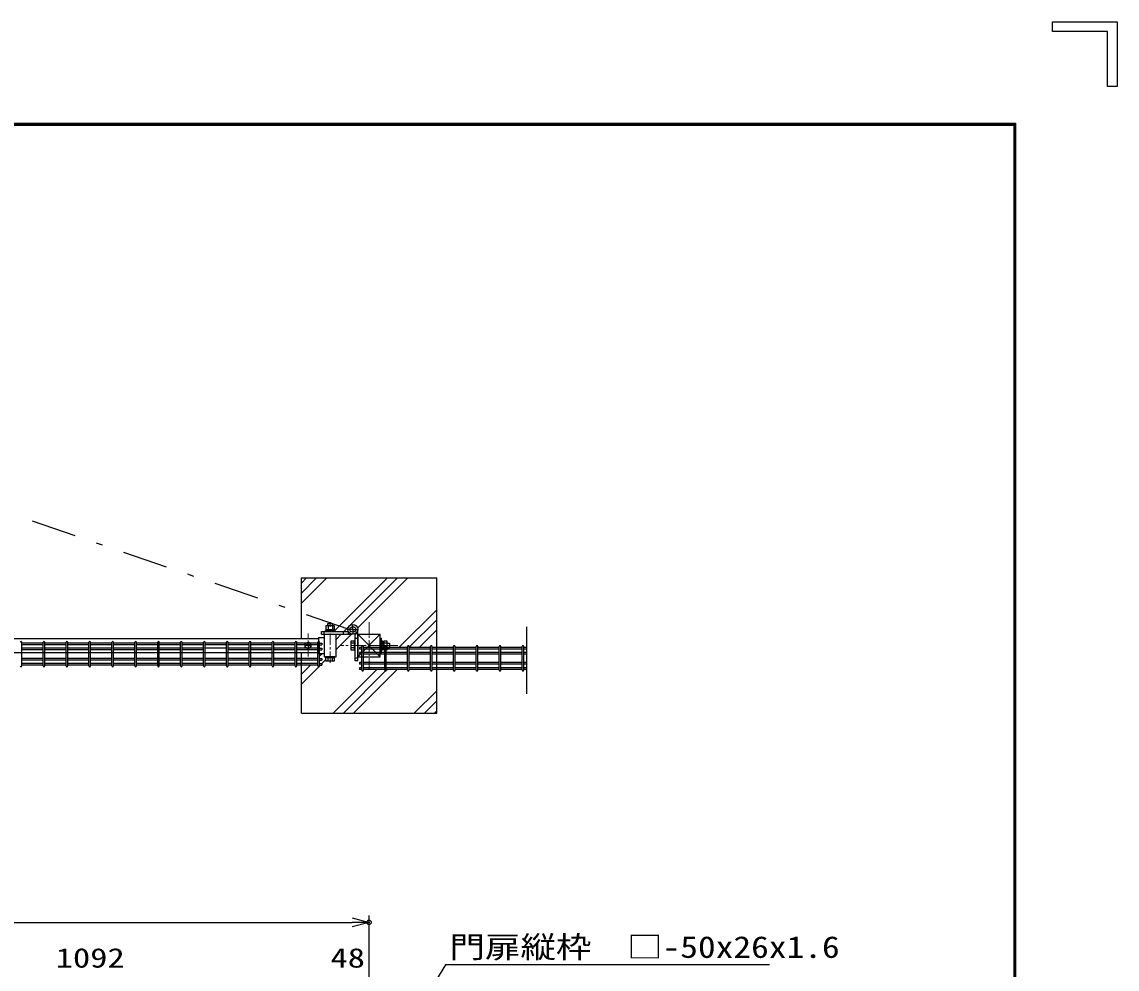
# Model space of a CAD drawing. Units: millimetres, scale not verified. Extents: x -4425 to 4425, y -3150 to 3150.
# Drawn here: x 1997 to 4425, y 1049 to 3150 of the extents above; entities that cross this region are included whole.
import ezdxf
from ezdxf.enums import TextEntityAlignment as Align

# ---------------------------------------------------------------- set-up
doc = ezdxf.new("R2010")
doc.units = ezdxf.units.MM
doc.header["$LTSCALE"] = 20
doc.header["$PDMODE"] = 32
doc.header["$PDSIZE"] = 10
doc.linetypes.add('USER1', pattern=[2, 1.25, -0.25, 0.25, -0.25])
doc.linetypes.add('USER3', pattern=[10.7, 5, -2.5, 0.7, -2.5])
for name, color, linetype, lineweight in [('0-0_WAKU', 7, 'Continuous', 25), ('0-1_0', 7, 'Continuous', 25), ('0-2_外形線', 7, 'Continuous', 25), ('0-3_軸線', 1, 'USER1', 9), ('0-5_寸法', 4, 'Continuous', 25), ('0-7_扉縦枠', 7, 'Continuous', 25), ('0-8_J180', 3, 'Continuous', 25), ('0-B_EXTCNT-L', 4, 'Continuous', 25), ('0-C_LAYER15', 1, 'Continuous', 25), ('1-1_ハッチング', 4, 'Continuous', 25), ('1-2_扉横枠', 7, 'Continuous', 25), ('1-3_丁番', 3, 'Continuous', 25), ('1-9_LAYER12', 3, 'Continuous', 25)]:
    doc.layers.add(name, color=color, linetype=linetype, lineweight=lineweight)
doc.layers.add('0-6_DEFPOINTS', color=7, linetype='Continuous')
doc.styles.add('ＭＳ ゴシック', font='')
doc.styles.get('ＭＳ ゴシック').set_extended_font_data('MS Gothic')

# ---------------------------------------------------------------- blocks, each defined once
blk = doc.blocks.new('_Open30')
at = {"layer": '0-5_寸法'}
blk.add_line((0, 0), (-20, 0), dxfattribs=at)
blk.add_lwpolyline([(-20, 5.36), (0, 0), (-20, -5.36)], dxfattribs=at)

msp = doc.modelspace()

# ---------------------------------------------------------------- linework, layer by layer
at = {"layer": '0-0_WAKU'}
for p, q in [((4281.88, 3150), (4425.13, 3150)), ((4403.64, 3006.75), (4403.64, 3128.51)), ((-4047.87, 2923), (4198.13, 2923))]:
    msp.add_line(p, q, dxfattribs=at)
for points in [[(4403.64, 3128.51), (4281.88, 3128.51), (4281.88, 3150)], [(4425.13, 3150), (4425.13, 3006.75), (4403.64, 3006.75)], [(4198.13, 2923), (4198.13, -2923), (-4047.87, -2923)], [(4196.13, 2921), (4196.13, -2921), (-4045.87, -2921)], [(-4045.87, -2921), (-4045.87, 2921), (4196.13, 2921)]]:
    msp.add_lwpolyline(points, dxfattribs=at)
msp.add_lwpolyline([(-4049.87, 2925), (4200.13, 2925), (4200.13, -2925), (-4049.87, -2925)], close=True, dxfattribs=at)
at = {"layer": '0-1_0'}
for p, q in [((2616.68, 1916.59), (2916.68, 1916.59)), ((2616.68, 1782.09), (2616.68, 1916.59)), ((2916.68, 1616.59), (2916.68, 1916.59)), ((2616.68, 1616.59), (2616.68, 1751.09)), ((2616.68, 1616.59), (2916.68, 1616.59))]:
    msp.add_line(p, q, dxfattribs=at)
at = {"layer": '0-2_外形線'}
for p, q in [((2741.68, 1791.59), (2741.68, 1741.59)), ((2741.68, 1791.59), (2741.68, 1741.59)), ((2791.68, 1791.59), (2741.68, 1741.59)), ((2791.68, 1741.59), (2741.68, 1791.59)), ((2791.68, 1741.59), (2741.68, 1791.59)), ((2791.68, 1791.59), (2741.68, 1741.59)), ((2741.68, 1791.59), (2791.68, 1791.59)), ((2791.68, 1741.59), (2791.68, 1791.59)), ((2741.68, 1741.59), (2791.68, 1741.59))]:
    msp.add_line(p, q, dxfattribs=at)
at = {"layer": '0-3_軸線'}
for p, q in [((2680.68, 1727.93), (2680.68, 1818.39)), ((2766.68, 1713.5), (2766.68, 1819.68)), ((2631.48, 1742.44), (2631.48, 1793)), ((2631.48, 1742.44), (2631.48, 1793)), ((2830.49, 1766.59), (2702.86, 1766.59)), ((2830.35, 1766.59), (2703, 1766.59))]:
    msp.add_line(p, q, dxfattribs=at)
at = {"layer": '0-6_DEFPOINTS'}
msp.add_point((2766.68, 1152.3), dxfattribs=at)
at = {"layer": '0-7_扉縦枠'}
for p, q in [((2667.68, 1741.59), (2667.68, 1791.59)), ((2667.68, 1791.59), (2693.68, 1791.59)), ((2693.68, 1741.59), (2693.68, 1791.59)), ((2667.68, 1741.59), (2693.68, 1741.59))]:
    msp.add_line(p, q, dxfattribs=at)
at = {"layer": '0-8_J180'}
for p, q in [((1997.16, 1721.29), (1997.16, 1773.69)), ((2044.33, 1721.29), (2044.33, 1773.69)), ((2047.93, 1721.29), (2047.93, 1773.69)), ((2095.1, 1721.29), (2095.1, 1773.69)), ((2098.7, 1721.29), (2098.7, 1773.69)), ((2145.87, 1721.29), (2145.87, 1773.69)), ((2149.47, 1721.29), (2149.47, 1773.69)), ((2196.64, 1721.29), (2196.64, 1773.69)), ((2200.24, 1721.29), (2200.24, 1773.69)), ((2247.41, 1721.29), (2247.41, 1773.69)), ((2251.01, 1721.29), (2251.01, 1773.69)), ((2298.18, 1721.29), (2298.18, 1773.69)), ((2301.78, 1721.29), (2301.78, 1773.69)), ((2348.95, 1721.29), (2348.95, 1773.69)), ((2352.55, 1721.29), (2352.55, 1773.69)), ((2399.72, 1721.29), (2399.72, 1773.69)), ((2403.32, 1721.29), (2403.32, 1773.69)), ((2450.48, 1721.29), (2450.48, 1773.69)), ((2454.08, 1721.29), (2454.08, 1773.69)), ((2501.25, 1721.29), (2501.25, 1773.69)), ((2504.85, 1721.29), (2504.85, 1773.69)), ((2552.02, 1721.29), (2552.02, 1773.69)), ((2555.62, 1721.29), (2555.62, 1773.69)), ((2602.79, 1721.29), (2602.79, 1773.69)), ((2606.39, 1721.29), (2606.39, 1773.69)), ((2653.56, 1721.29), (2653.56, 1773.69)), ((2657.16, 1721.29), (2657.16, 1773.69)), ((2044.33, 1771.89), (1997.16, 1771.89)), ((2044.33, 1768.29), (1997.16, 1768.29)), ((2044.33, 1760.59), (1997.16, 1760.59)), ((2044.33, 1756.99), (1997.16, 1756.99)), ((2095.1, 1771.89), (2047.93, 1771.89)), ((2095.1, 1768.29), (2047.93, 1768.29)), ((2095.1, 1760.59), (2047.93, 1760.59)), ((2095.1, 1756.99), (2047.93, 1756.99)), ((2145.87, 1771.89), (2098.7, 1771.89)), ((2145.87, 1768.29), (2098.7, 1768.29)), ((2145.87, 1760.59), (2098.7, 1760.59)), ((2145.87, 1756.99), (2098.7, 1756.99)), ((2196.64, 1771.89), (2149.47, 1771.89)), ((2196.64, 1768.29), (2149.47, 1768.29)), ((2196.64, 1760.59), (2149.47, 1760.59)), ((2196.64, 1756.99), (2149.47, 1756.99)), ((2247.41, 1771.89), (2200.24, 1771.89)), ((2247.41, 1768.29), (2200.24, 1768.29)), ((2247.41, 1760.59), (2200.24, 1760.59)), ((2247.41, 1756.99), (2200.24, 1756.99)), ((2298.18, 1771.89), (2251.01, 1771.89)), ((2298.18, 1768.29), (2251.01, 1768.29)), ((2298.18, 1760.59), (2251.01, 1760.59)), ((2298.18, 1756.99), (2251.01, 1756.99)), ((2348.95, 1771.89), (2301.78, 1771.89)), ((2348.95, 1768.29), (2301.78, 1768.29)), ((2348.95, 1760.59), (2301.78, 1760.59)), ((2348.95, 1756.99), (2301.78, 1756.99)), ((2399.72, 1771.89), (2352.55, 1771.89)), ((2399.72, 1768.29), (2352.55, 1768.29)), ((2399.72, 1760.59), (2352.55, 1760.59)), ((2399.72, 1756.99), (2352.55, 1756.99)), ((2450.48, 1771.89), (2403.32, 1771.89)), ((2450.48, 1768.29), (2403.32, 1768.29)), ((2450.48, 1760.59), (2403.32, 1760.59)), ((2501.25, 1771.89), (2454.08, 1771.89)), ((2501.25, 1768.29), (2454.08, 1768.29)), ((2501.25, 1760.59), (2454.08, 1760.59)), ((2501.25, 1756.99), (2454.08, 1756.99)), ((2552.02, 1771.89), (2504.85, 1771.89)), ((2552.02, 1768.29), (2504.85, 1768.29)), ((2552.02, 1760.59), (2504.85, 1760.59)), ((2552.02, 1756.99), (2504.85, 1756.99)), ((2602.79, 1771.89), (2555.62, 1771.89)), ((2602.79, 1768.29), (2555.62, 1768.29)), ((2602.79, 1760.59), (2555.62, 1760.59)), ((2602.79, 1756.99), (2555.62, 1756.99)), ((2653.56, 1771.89), (2606.39, 1771.89)), ((2653.56, 1768.29), (2606.39, 1768.29)), ((2653.56, 1760.59), (2606.39, 1760.59)), ((2653.56, 1756.99), (2606.39, 1756.99)), ((2657.18, 1771.89), (2662.38, 1771.89)), ((2657.18, 1768.29), (2662.38, 1768.29)), ((2657.18, 1760.59), (2662.38, 1760.59)), ((2657.18, 1756.99), (2662.38, 1756.99)), ((2662.38, 1771.89), (2662.38, 1768.29)), ((2662.38, 1760.59), (2662.38, 1756.99)), ((2745.48, 1762.39), (2745.48, 1758.79)), ((2750.68, 1762.39), (2745.48, 1762.39)), ((2750.68, 1758.79), (2745.48, 1758.79)), ((2750.68, 1751.09), (2745.48, 1751.09)), ((2745.48, 1751.09), (2745.48, 1747.49)), ((2750.68, 1711.79), (2750.68, 1764.19)), ((2754.28, 1711.79), (2754.28, 1764.19)), ((2801.45, 1762.39), (2754.28, 1762.39)), ((2801.45, 1758.79), (2754.28, 1758.79)), ((2801.45, 1751.09), (2754.28, 1751.09)), ((2801.45, 1711.79), (2801.45, 1764.19)), ((2805.05, 1711.79), (2805.05, 1764.19)), ((2852.22, 1762.39), (2805.05, 1762.39)), ((2852.22, 1758.79), (2805.05, 1758.79)), ((2852.22, 1751.09), (2805.05, 1751.09)), ((2852.22, 1711.79), (2852.22, 1764.19)), ((2855.82, 1711.79), (2855.82, 1764.19)), ((2902.98, 1762.39), (2855.82, 1762.39)), ((2902.98, 1758.79), (2855.82, 1758.79)), ((2902.98, 1751.09), (2855.82, 1751.09)), ((2902.98, 1711.79), (2902.98, 1764.19)), ((2906.58, 1711.79), (2906.58, 1764.19)), ((2953.75, 1762.39), (2906.58, 1762.39)), ((2953.75, 1758.79), (2906.58, 1758.79)), ((2953.75, 1751.09), (2906.58, 1751.09)), ((2953.75, 1711.79), (2953.75, 1764.19)), ((2957.35, 1711.79), (2957.35, 1764.19)), ((3004.52, 1762.39), (2957.35, 1762.39)), ((3004.52, 1758.79), (2957.35, 1758.79)), ((3004.52, 1751.09), (2957.35, 1751.09)), ((3004.52, 1711.79), (3004.52, 1764.19)), ((3008.12, 1711.79), (3008.12, 1764.19)), ((3055.29, 1762.39), (3008.12, 1762.39)), ((3055.29, 1758.79), (3008.12, 1758.79)), ((3055.29, 1751.09), (3008.12, 1751.09)), ((3055.29, 1711.79), (3055.29, 1764.19)), ((3058.89, 1711.79), (3058.89, 1764.19)), ((3106.06, 1762.39), (3058.89, 1762.39)), ((3106.06, 1758.79), (3058.89, 1758.79)), ((3106.06, 1751.09), (3058.89, 1751.09)), ((3106.06, 1711.79), (3106.06, 1764.19)), ((3109.66, 1711.79), (3109.66, 1764.19)), ((3116.68, 1762.39), (3109.66, 1762.39)), ((3116.68, 1758.79), (3109.66, 1758.79)), ((3116.68, 1751.09), (3109.66, 1751.09)), ((2044.33, 1737.99), (1997.16, 1737.99)), ((2044.33, 1734.39), (1997.16, 1734.39)), ((2044.33, 1726.69), (1997.16, 1726.69)), ((2095.1, 1737.99), (2047.93, 1737.99)), ((2095.1, 1734.39), (2047.93, 1734.39)), ((2095.1, 1726.69), (2047.93, 1726.69)), ((2145.87, 1737.99), (2098.7, 1737.99)), ((2145.87, 1734.39), (2098.7, 1734.39)), ((2145.87, 1726.69), (2098.7, 1726.69)), ((2196.64, 1737.99), (2149.47, 1737.99)), ((2196.64, 1734.39), (2149.47, 1734.39)), ((2196.64, 1726.69), (2149.47, 1726.69)), ((2247.41, 1737.99), (2200.24, 1737.99)), ((2247.41, 1734.39), (2200.24, 1734.39)), ((2247.41, 1726.69), (2200.24, 1726.69)), ((2298.18, 1737.99), (2251.01, 1737.99)), ((2298.18, 1734.39), (2251.01, 1734.39)), ((2298.18, 1726.69), (2251.01, 1726.69)), ((2348.95, 1737.99), (2301.78, 1737.99)), ((2348.95, 1734.39), (2301.78, 1734.39)), ((2348.95, 1726.69), (2301.78, 1726.69)), ((2399.72, 1737.99), (2352.55, 1737.99)), ((2399.72, 1734.39), (2352.55, 1734.39)), ((2399.72, 1726.69), (2352.55, 1726.69)), ((2450.48, 1737.99), (2403.32, 1737.99)), ((2450.48, 1734.39), (2403.32, 1734.39)), ((2450.48, 1726.69), (2403.32, 1726.69)), ((2501.25, 1737.99), (2454.08, 1737.99)), ((2501.25, 1734.39), (2454.08, 1734.39)), ((2501.25, 1726.69), (2454.08, 1726.69)), ((2552.02, 1737.99), (2504.85, 1737.99)), ((2552.02, 1734.39), (2504.85, 1734.39)), ((2552.02, 1726.69), (2504.85, 1726.69)), ((2602.79, 1737.99), (2555.62, 1737.99)), ((2602.79, 1734.39), (2555.62, 1734.39)), ((2602.79, 1726.69), (2555.62, 1726.69)), ((2653.56, 1737.99), (2606.39, 1737.99)), ((2653.56, 1734.39), (2606.39, 1734.39)), ((2653.56, 1726.69), (2606.39, 1726.69)), ((2657.18, 1734.39), (2662.38, 1734.39)), ((2750.68, 1747.49), (2745.48, 1747.49)), ((2750.68, 1728.49), (2745.48, 1728.49)), ((2745.48, 1728.49), (2745.48, 1724.89)), ((2750.68, 1724.89), (2745.48, 1724.89)), ((2801.45, 1747.49), (2754.28, 1747.49)), ((2801.45, 1728.49), (2754.28, 1728.49)), ((2801.45, 1724.89), (2754.28, 1724.89)), ((2852.22, 1747.49), (2805.05, 1747.49)), ((2852.22, 1728.49), (2805.05, 1728.49)), ((2852.22, 1724.89), (2805.05, 1724.89)), ((2902.98, 1747.49), (2855.82, 1747.49)), ((2902.98, 1728.49), (2855.82, 1728.49)), ((2902.98, 1724.89), (2855.82, 1724.89)), ((2953.75, 1747.49), (2906.58, 1747.49)), ((2953.75, 1728.49), (2906.58, 1728.49)), ((2953.75, 1724.89), (2906.58, 1724.89)), ((3004.52, 1747.49), (2957.35, 1747.49)), ((3004.52, 1728.49), (2957.35, 1728.49)), ((3004.52, 1724.89), (2957.35, 1724.89)), ((3055.29, 1747.49), (3008.12, 1747.49)), ((3055.29, 1728.49), (3008.12, 1728.49)), ((3055.29, 1724.89), (3008.12, 1724.89)), ((3106.06, 1747.49), (3058.89, 1747.49)), ((3106.06, 1728.49), (3058.89, 1728.49)), ((3106.06, 1724.89), (3058.89, 1724.89)), ((3116.68, 1747.49), (3109.66, 1747.49)), ((3116.68, 1728.49), (3109.66, 1728.49)), ((3116.68, 1724.89), (3109.66, 1724.89)), ((2044.33, 1723.09), (1997.16, 1723.09)), ((2095.1, 1723.09), (2047.93, 1723.09)), ((2145.87, 1723.09), (2098.7, 1723.09)), ((2196.64, 1723.09), (2149.47, 1723.09)), ((2247.41, 1723.09), (2200.24, 1723.09)), ((2298.18, 1723.09), (2251.01, 1723.09)), ((2348.95, 1723.09), (2301.78, 1723.09)), ((2399.72, 1723.09), (2352.55, 1723.09)), ((2450.48, 1723.09), (2403.32, 1723.09)), ((2501.25, 1723.09), (2454.08, 1723.09)), ((2552.02, 1723.09), (2504.85, 1723.09)), ((2602.79, 1723.09), (2555.62, 1723.09)), ((2653.56, 1723.09), (2606.39, 1723.09)), ((2657.18, 1723.09), (2662.38, 1723.09)), ((2750.68, 1717.19), (2745.48, 1717.19)), ((2745.48, 1717.19), (2745.48, 1713.59)), ((2750.68, 1713.59), (2745.48, 1713.59)), ((2801.45, 1717.19), (2754.28, 1717.19)), ((2801.45, 1713.59), (2754.28, 1713.59)), ((2852.22, 1717.19), (2805.05, 1717.19)), ((2852.22, 1713.59), (2805.05, 1713.59)), ((2902.98, 1717.19), (2855.82, 1717.19)), ((2902.98, 1713.59), (2855.82, 1713.59)), ((2953.75, 1717.19), (2906.58, 1717.19)), ((2953.75, 1713.59), (2906.58, 1713.59)), ((3004.52, 1717.19), (2957.35, 1717.19)), ((3004.52, 1713.59), (2957.35, 1713.59)), ((3055.29, 1717.19), (3008.12, 1717.19)), ((3055.29, 1713.59), (3008.12, 1713.59)), ((3106.06, 1717.19), (3058.89, 1717.19)), ((3106.06, 1713.59), (3058.89, 1713.59)), ((3116.68, 1717.19), (3109.66, 1717.19)), ((3116.68, 1713.59), (3109.66, 1713.59))]:
    msp.add_line(p, q, dxfattribs=at)
for points in [[(2657.18, 1737.99), (2662.38, 1737.99), (2662.38, 1734.39)], [(2657.18, 1726.69), (2662.38, 1726.69), (2662.38, 1723.09)]]:
    msp.add_lwpolyline(points, dxfattribs=at)
for centre, start, end in [((1995.36, 1773.69), 0, 180), ((2046.13, 1773.69), 0, 180), ((2096.9, 1773.69), 0, 180), ((2147.67, 1773.69), 0, 180), ((2198.44, 1773.69), 0, 180), ((2249.21, 1773.69), 0, 180), ((2299.98, 1773.69), 0, 180), ((2350.75, 1773.69), 0, 180), ((2401.52, 1773.69), 0, 180), ((2452.28, 1773.69), 0, 180), ((2503.05, 1773.69), 0, 180), ((2553.82, 1773.69), 0, 180), ((2604.59, 1773.69), 0, 180), ((2655.36, 1773.69), 0, 180), ((2752.48, 1764.19), 0, 180), ((2803.25, 1764.19), 0, 180), ((2854.02, 1764.19), 0, 180), ((2904.78, 1764.19), 0, 180), ((2955.55, 1764.19), 0, 180), ((3006.32, 1764.19), 0, 180), ((3057.09, 1764.19), 0, 180), ((3107.86, 1764.19), 0, 180), ((1995.36, 1721.29), 180, 0), ((2046.13, 1721.29), 180, 0), ((2096.9, 1721.29), 180, 0), ((2147.67, 1721.29), 180, 0), ((2198.44, 1721.29), 180, 0), ((2249.21, 1721.29), 180, 0), ((2299.98, 1721.29), 180, 0), ((2350.75, 1721.29), 180, 0), ((2401.52, 1721.29), 180, 0), ((2452.28, 1721.29), 180, 0), ((2503.05, 1721.29), 180, 0), ((2553.82, 1721.29), 180, 0), ((2604.59, 1721.29), 180, 0), ((2655.36, 1721.29), 180, 0), ((2752.48, 1711.79), 180, 0), ((2803.25, 1711.79), 180, 0), ((2854.02, 1711.79), 180, 0), ((2904.78, 1711.79), 180, 0), ((2955.55, 1711.79), 180, 0), ((3006.32, 1711.79), 180, 0), ((3057.09, 1711.79), 180, 0), ((3107.86, 1711.79), 180, 0)]:
    msp.add_arc(centre, 1.8, start, end, dxfattribs=at)
at = {"layer": '0-B_EXTCNT-L'}
msp.add_line((3116.68, 1659.46), (3116.68, 1808.16), dxfattribs=at)
at = {"layer": '0-C_LAYER15'}
msp.add_line((2766.68, 771.36), (2766.68, 1167.3), dxfattribs=at)
at = {"layer": '0-C_LAYER15', "color": 2}
msp.add_line((464.18, 1152.3), (2729.18, 1152.3), dxfattribs=at)
at = {"layer": '1-1_ハッチング', "linetype": 'USER3'}
msp.add_line((2722.55, 1802.27), (1689.97, 2155.05), dxfattribs=at)
at = {"layer": '1-1_ハッチング'}
for p, q in [((2616.68, 1860.25), (2673.02, 1916.59)), ((2616.68, 1882.7), (2650.57, 1916.59)), ((2616.68, 1905.15), (2628.12, 1916.59)), ((2724.9, 1811.31), (2830.17, 1916.59)), ((2741.22, 1805.18), (2852.63, 1916.59)), ((2833.13, 1762.39), (2916.68, 1845.94)), ((2855.82, 1762.62), (2916.68, 1823.49)), ((2878.03, 1762.39), (2916.68, 1801.03)), ((2693.68, 1757.64), (2727.63, 1791.59)), ((2693.68, 1780.09), (2705.17, 1791.59)), ((2657.16, 1743.58), (2662.72, 1749.14)), ((2662.38, 1726.34), (2670.52, 1734.48)), ((2791.64, 1741.63), (2791.68, 1741.67)), ((2616.68, 1703.09), (2636.67, 1723.09)), ((2616.68, 1680.64), (2655.53, 1719.5)), ((2657.14, 1721.11), (2659.13, 1723.09)), ((2687.33, 1616.59), (2784.33, 1713.59)), ((2709.78, 1616.59), (2803.19, 1710)), ((2732.23, 1616.59), (2829.23, 1713.59)), ((2805.05, 1711.85), (2806.78, 1713.59)), ((2866.93, 1616.59), (2916.68, 1666.33)), ((2889.39, 1616.59), (2916.68, 1643.88)), ((2911.84, 1616.59), (2916.68, 1621.43))]:
    msp.add_line(p, q, dxfattribs=at)
for points in [[(2690.72, 1799.59), (2702.04, 1810.91), (2807.72, 1916.59)], [(2711.17, 1797.59), (2717.84, 1804.25), (2721.8, 1808.21)]]:
    msp.add_lwpolyline(points, dxfattribs=at)
at = {"layer": '1-2_扉横枠'}
for p, q in [((1640.68, 1782.09), (2654.68, 1782.09)), ((2637.97, 1770.34), (2631.48, 1774.09)), ((2631.48, 1766.77), (2631.48, 1773.17)), ((2654.68, 1784.04), (2654.68, 1749.14)), ((2654.68, 1784.04), (2667.68, 1784.04)), ((1640.68, 1751.09), (2654.68, 1751.09)), ((2631.3, 1766.59), (2624.89, 1766.59)), ((2624.98, 1762.84), (2631.48, 1759.09)), ((2631.39, 1766.59), (2631.57, 1766.59)), ((2631.48, 1766.5), (2631.48, 1766.68)), ((2631.48, 1766.41), (2631.48, 1760)), ((2637.97, 1762.84), (2631.48, 1759.09)), ((2631.66, 1766.59), (2638.06, 1766.59)), ((2637.97, 1762.84), (2637.97, 1770.34)), ((2654.68, 1749.14), (2667.68, 1749.14))]:
    msp.add_line(p, q, dxfattribs=at)
msp.add_lwpolyline([(2624.98, 1762.84), (2624.98, 1770.34), (2631.48, 1774.09)], dxfattribs=at)
msp.add_circle((2631.48, 1766.59), 6.5, dxfattribs=at)
at = {"layer": '1-3_丁番'}
for p, q in [((2661.12, 1797.59), (2721.03, 1797.59)), ((2661.12, 1791.59), (2661.12, 1797.59)), ((2670.19, 1799.59), (2691.19, 1799.59)), ((2670.19, 1797.59), (2670.19, 1799.59)), ((2670.19, 1797.59), (2691.19, 1797.59)), ((2671.49, 1799.59), (2671.49, 1802.09)), ((2675.69, 1815.09), (2685.69, 1815.09)), ((2675.69, 1810.09), (2675.69, 1815.09)), ((2675.78, 1810.09), (2675.78, 1802.09)), ((2685.6, 1810.09), (2685.6, 1802.09)), ((2685.69, 1815.09), (2685.69, 1810.09)), ((2689.89, 1802.09), (2689.89, 1799.59)), ((2690.51, 1802.09), (2690.51, 1810.09)), ((2691.19, 1799.59), (2691.19, 1797.59)), ((2721.12, 1791.59), (2721.12, 1797.59)), ((2741.68, 1732.75), (2741.68, 1800.53)), ((2661.12, 1791.59), (2728.9, 1791.59)), ((2726.68, 1776.43), (2726.68, 1756.8)), ((2733.68, 1776.43), (2726.68, 1776.43)), ((2733.68, 1777.11), (2733.68, 1756.11)), ((2733.68, 1777.11), (2735.68, 1777.11)), ((2741.68, 1792.75), (2735.68, 1792.75)), ((2735.68, 1732.75), (2735.68, 1792.66)), ((2791.68, 1782.59), (2794.68, 1782.59)), ((2791.68, 1777.06), (2791.68, 1756.06)), ((2794.68, 1750.59), (2794.68, 1782.59)), ((2794.68, 1777.06), (2796.68, 1777.06)), ((2796.68, 1777.06), (2796.68, 1756.06)), ((2796.68, 1775.76), (2799.18, 1775.76)), ((2799.18, 1776.37), (2799.18, 1756.74)), ((2807.18, 1776.37), (2799.18, 1776.37)), ((2807.18, 1756.74), (2807.18, 1776.37)), ((2733.68, 1771.52), (2726.68, 1771.52)), ((2733.68, 1761.7), (2726.68, 1761.7)), ((2726.68, 1756.8), (2733.68, 1756.8)), ((2733.68, 1756.11), (2735.68, 1756.11)), ((2791.68, 1750.59), (2794.68, 1750.59)), ((2796.68, 1756.06), (2794.68, 1756.06)), ((2799.18, 1757.36), (2796.68, 1757.36)), ((2807.18, 1771.47), (2799.18, 1771.47)), ((2807.18, 1761.65), (2799.18, 1761.65)), ((2799.18, 1756.74), (2807.18, 1756.74)), ((2807.18, 1771.56), (2812.18, 1771.56)), ((2812.18, 1761.56), (2807.18, 1761.56)), ((2812.18, 1771.56), (2812.18, 1761.56)), ((2690.83, 1741.59), (2670.52, 1741.59)), ((2670.52, 1739.59), (2670.52, 1732.59)), ((2670.52, 1732.59), (2690.15, 1732.59)), ((2675.43, 1739.59), (2675.43, 1732.59)), ((2685.24, 1739.59), (2685.24, 1732.59)), ((2690.15, 1732.59), (2690.15, 1739.59)), ((2741.68, 1732.75), (2735.68, 1732.75))]:
    msp.add_line(p, q, dxfattribs=at)
at = {"layer": '1-3_丁番', "color": 4}
for p, q in [((2667.12, 1791.59), (2667.12, 1797.61)), ((2710.12, 1791.59), (2710.12, 1797.59)), ((2741.68, 1781.75), (2735.67, 1781.75)), ((2741.68, 1738.75), (2735.66, 1738.75))]:
    msp.add_line(p, q, dxfattribs=at)
at = {"layer": '1-3_丁番', "color": 2}
for p, q in [((2730.64, 1802.27), (2719.88, 1802.27)), ((2730.74, 1802.27), (2730.92, 1802.27)), ((2730.83, 1802.45), (2730.83, 1813.21)), ((2730.83, 1802.18), (2730.83, 1802.36)), ((2730.83, 1802.09), (2730.83, 1791.33)), ((2731, 1802.27), (2741.76, 1802.27))]:
    msp.add_line(p, q, dxfattribs=at)
at = {"layer": '1-3_丁番'}
for points in [[(2690.51, 1810.09), (2670.88, 1810.09), (2670.88, 1802.09), (2690.51, 1802.09)], [(2669.83, 1741.59), (2669.83, 1739.59), (2690.83, 1739.59), (2690.83, 1741.59)]]:
    msp.add_lwpolyline(points, dxfattribs=at)
for radius in [10.85, 6.15]:
    msp.add_circle((2730.82, 1802.27), radius, dxfattribs=at)
at = {"layer": '1-9_LAYER12'}
msp.add_lwpolyline([(3654.64, 1058.4), (2936.26, 1058.4), (2682.45, 644.06)], dxfattribs=at)

# ---------------------------------------------------------------- block references
at = {"layer": '0-C_LAYER15', "xscale": 1.875, "yscale": 1.875}
msp.add_blockref('_Open30', (2766.68, 1152.3), dxfattribs=at)

# ---------------------------------------------------------------- texts
at = {"layer": '0-C_LAYER15', "color": 3, "style": 'ＭＳ ゴシック', "width": 1.3}
for s, p in [('1092', (2072.09, 1038.97)), ('48', (2681.25, 1038.97))]:
    msp.add_text(s, height=43.26, dxfattribs=at).set_placement(p, align=Align.BOTTOM_LEFT)
at = {"layer": '1-9_LAYER12', "style": 'ＭＳ ゴシック', "width": 1.2}
msp.add_text('門扉縦枠\u3000□-50x26x1.6', height=48.11, dxfattribs=at).set_placement((2944.93, 1059.15), align=Align.BOTTOM_LEFT)

doc.saveas('drawing.dxf')
